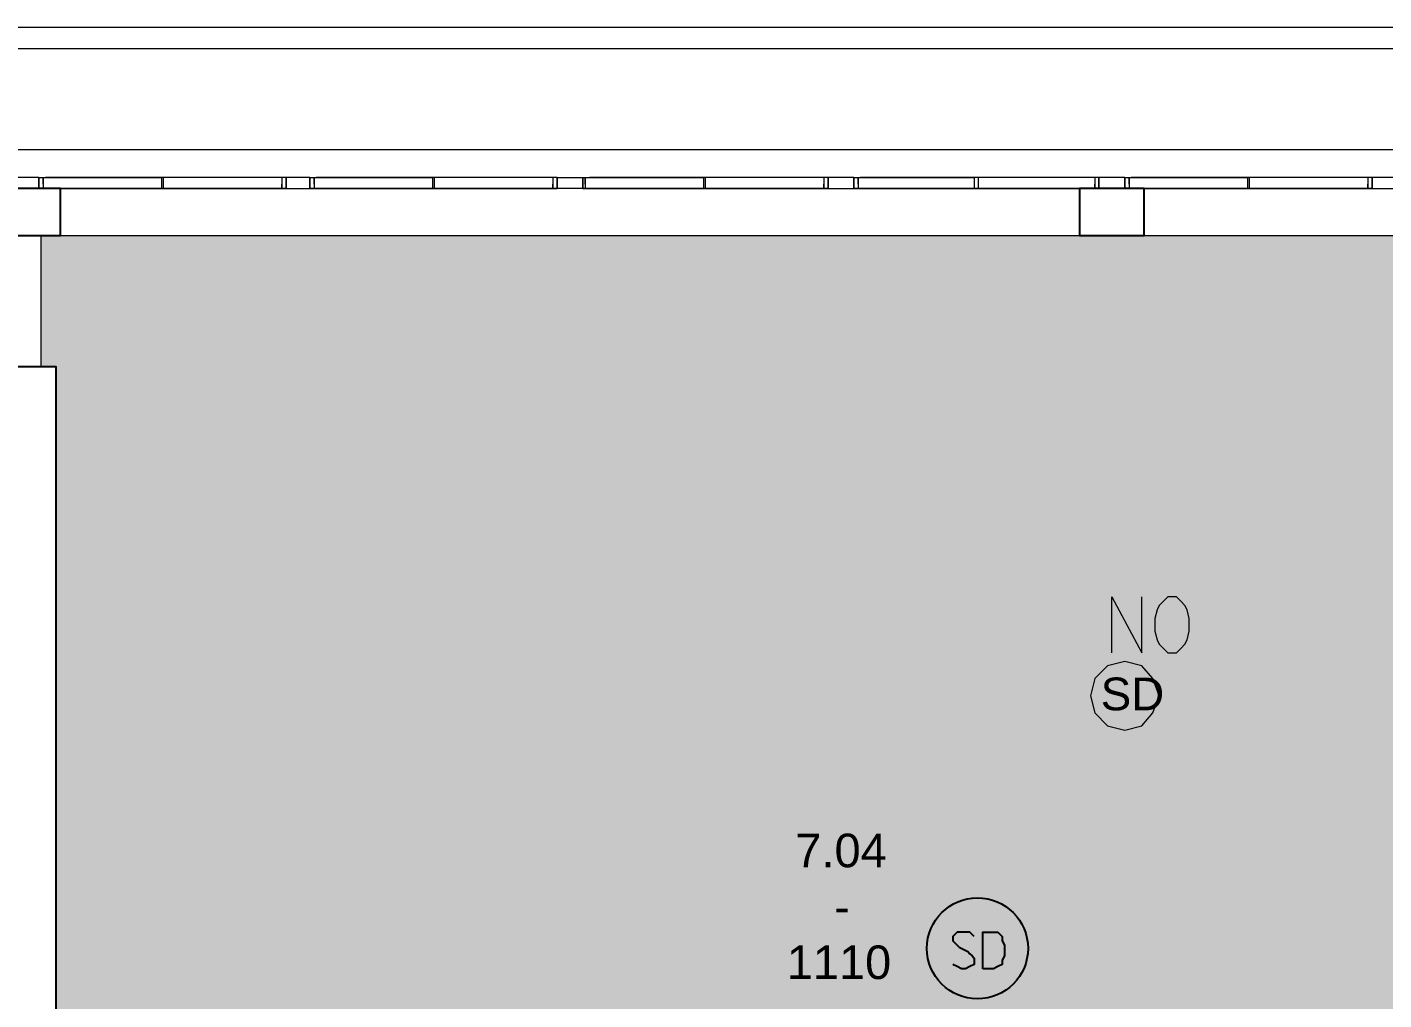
# Model space of a CAD drawing. Header units: millimetres. Extents: x 0 to 58.8, y 0 to 18.9.
# Drawn here: x 35.8 to 42.13, y 14.07 to 18.61 of the extents above; entities that cross this region are included whole.
import ezdxf

# ---------------------------------------------------------------- set-up
doc = ezdxf.new("R2010")
doc.units = ezdxf.units.MM
for name, color, linetype, true_color in [('PDF_014407$_ps_FIRE$DETECT', 80, 'Continuous', 0x3fff00), ('PDF_014407$_ps_FIRE_ACCESS', 7, 'Continuous', 0x37dd00), ('PDF_014407$HL-TMP', 7, 'Continuous', 0x800000)]:
    doc.layers.add(name, color=color, linetype=linetype, true_color=true_color)
for name, color, linetype in [('PDF_014407$_ps_TEXTBOLD', 2, 'Continuous'), ('PDF_014407$_ps_TEXTBOLD$FIRE', 2, 'Continuous'), ('PDF_014407$BL', 7, 'Continuous'), ('PDF_014407$WA', 7, 'Continuous'), ('PDF_014407$WA-COL', 7, 'Continuous'), ('PDF_014407$WA-EXT', 7, 'Continuous'), ('PDF_014407$WN', 7, 'Continuous'), ('PDF_Text', 7, 'Continuous')]:
    doc.layers.add(name, color=color, linetype=linetype)
doc.styles.add('PDF ArialMT', font='arial.ttf')

msp = doc.modelspace()

# ---------------------------------------------------------------- linework, layer by layer
at = {"layer": 'PDF_014407$_ps_FIRE$DETECT', "lineweight": 25}
msp.add_circle((40.2368, 14.3062), 0.2359, dxfattribs=at)
at = {"layer": 'PDF_014407$_ps_FIRE_ACCESS', "lineweight": 0}
msp.add_lwpolyline([(40.9245, 15.3251), (41.0048, 15.3452), (41.055, 15.4054), (41.0851, 15.4857), (41.055, 15.566), (41.0048, 15.6262), (40.9245, 15.6463), (40.8442, 15.6262), (40.7839, 15.566), (40.7639, 15.4857), (40.7839, 15.4054), (40.8442, 15.3452)], close=True, dxfattribs=at)
at = {"layer": 'PDF_014407$_ps_TEXTBOLD', "lineweight": 25}
msp.add_lwpolyline([(40.2218, 14.3614), (40.2017, 14.3815), (40.1816, 14.3815), (40.1615, 14.3815), (40.1415, 14.3815), (40.1214, 14.3614), (40.1214, 14.3413), (40.1314, 14.3313), (40.1415, 14.3212), (40.1515, 14.3112), (40.1917, 14.2911), (40.2017, 14.2811), (40.2117, 14.271), (40.2218, 14.261), (40.2218, 14.2309), (40.2017, 14.2209), (40.1816, 14.2108), (40.1615, 14.2108), (40.1415, 14.2209), (40.1214, 14.2309)], dxfattribs=at)
msp.add_lwpolyline([(40.2619, 14.2108), (40.2619, 14.3815), (40.3121, 14.3815), (40.3322, 14.3815), (40.3523, 14.3614), (40.3523, 14.3413), (40.3623, 14.3212), (40.3623, 14.271), (40.3523, 14.251), (40.3523, 14.2309), (40.3322, 14.2209), (40.3121, 14.2108)], close=True, dxfattribs=at)
at = {"layer": 'PDF_014407$_ps_TEXTBOLD$FIRE', "lineweight": 20}
msp.add_lwpolyline([(40.8642, 15.6865), (40.8642, 15.9475), (41.0048, 15.6865), (41.0048, 15.9475)], dxfattribs=at)
msp.add_lwpolyline([(41.1252, 15.9475), (41.1052, 15.9274), (41.0851, 15.9073), (41.075, 15.8873), (41.065, 15.8471), (41.065, 15.7869), (41.075, 15.7467), (41.0851, 15.7266), (41.1052, 15.7066), (41.1252, 15.6865), (41.1654, 15.6865), (41.1855, 15.7066), (41.2055, 15.7266), (41.2156, 15.7467), (41.2256, 15.7869), (41.2256, 15.8471), (41.2156, 15.8873), (41.2055, 15.9073), (41.1855, 15.9274), (41.1654, 15.9475)], close=True, dxfattribs=at)
at = {"layer": 'PDF_014407$BL', "lineweight": 9}
for points in [[(3.9927, 18.0355), (3.9927, 18.6077), (58.6425, 18.6077), (58.6425, 18.0355)], [(4.0931, 18.0355), (4.0931, 18.5073), (58.5421, 18.5073), (58.5421, 18.0355)], [(51.5553, 2.3453), (58.6525, 2.3453), (58.6525, 2.4457), (58.7529, 2.4457), (58.7529, 2.7468), (58.7027, 2.7468), (58.7027, 17.634), (58.793, 17.634), (58.793, 18.0355), (3.1194, 18.0355)], [(35.9554, 17.634), (43.3337, 17.634)]]:
    msp.add_lwpolyline(points, dxfattribs=at)
at = {"layer": 'PDF_014407$HL-TMP', "transparency": 33554559}
for points in [[(43.3337, 17.634), (35.865, 17.634), (43.3337, 17.0216)], [(35.865, 17.634), (43.3337, 17.0216), (35.865, 17.0216)], [(43.3337, 17.0216), (35.9353, 17.0216), (43.3337, 11.7413)], [(35.9353, 17.0216), (43.3337, 11.7413), (35.9353, 11.7413)]]:
    msp.add_solid(points, dxfattribs=at)
at = {"layer": 'PDF_014407$WA', "lineweight": 20}
for points in [[(35.855, 17.8548), (35.855, 17.905), (35.7446, 17.905), (35.7446, 17.8548)], [(35.855, 17.8548), (35.855, 17.905)], [(37.1199, 17.8548), (37.1199, 17.905), (37.0094, 17.905), (37.0094, 17.8548)], [(37.0094, 17.8548), (37.0094, 17.905)], [(37.1199, 17.8548), (37.1199, 17.905)], [(38.3948, 17.8548), (38.2743, 17.8548), (38.2743, 17.905), (38.3948, 17.905)], [(38.2743, 17.8548), (38.2743, 17.905)], [(38.3948, 17.8548), (38.3948, 17.905)], [(39.6596, 17.8548), (39.6596, 17.905), (39.5392, 17.905), (39.5392, 17.8548)], [(39.5392, 17.8548), (39.5392, 17.905)], [(39.6596, 17.8548), (39.6596, 17.905)], [(40.9245, 17.8548), (40.9245, 17.905), (40.804, 17.905), (40.804, 17.8548)], [(40.804, 17.8548), (40.804, 17.905)], [(40.9245, 17.8548), (40.9245, 17.905)], [(42.1893, 17.8548), (42.1893, 17.905), (42.0789, 17.905), (42.0789, 17.8548)], [(42.0789, 17.8548), (42.0789, 17.905)]]:
    msp.add_lwpolyline(points, close=True, dxfattribs=at)
for points in [[(35.6542, 17.634), (35.9554, 17.634)], [(35.865, 17.0216), (35.865, 17.634), (35.7345, 17.634), (35.7345, 17.0216)], [(40.7137, 17.634), (41.0148, 17.634)]]:
    msp.add_lwpolyline(points, dxfattribs=at)
at = {"layer": 'PDF_014407$WA-COL', "lineweight": 25}
for points in [[(35.9554, 17.634), (35.9554, 17.8548), (35.6542, 17.8548), (35.6542, 17.634)], [(41.0148, 17.634), (41.0148, 17.8548), (40.7137, 17.8548), (40.7137, 17.634)]]:
    msp.add_lwpolyline(points, close=True, dxfattribs=at)
at = {"layer": 'PDF_014407$WA-EXT', "lineweight": 25}
msp.add_lwpolyline([(35.9353, 11.7413), (35.9353, 17.0216), (14.9247, 17.0216), (14.9247, 12.7251), (15.1656, 12.7251)], dxfattribs=at)
at = {"layer": 'PDF_014407$WN', "lineweight": 0}
for points in [[(36.4372, 17.8548), (36.4372, 17.8749), (36.4372, 17.905), (36.4272, 17.905), (36.4272, 17.8749), (36.4272, 17.8548), (36.4372, 17.8548), (36.9793, 17.8548), (36.4372, 17.8548), (35.8751, 17.8548), (35.855, 17.8548), (37.0094, 17.8548), (36.9894, 17.8548), (36.9793, 17.8548)], [(35.855, 17.905), (35.8751, 17.905), (35.8751, 17.8548)], [(35.8751, 17.8749), (35.8751, 17.905), (35.8851, 17.905)], [(36.9894, 17.905), (36.4272, 17.905)], [(37.0094, 17.905), (36.9894, 17.905), (36.9894, 17.8548), (36.9894, 17.8749)], [(37.7021, 17.8548), (37.7021, 17.8749), (37.7021, 17.905), (37.6921, 17.905), (37.6921, 17.8749), (37.6921, 17.8548), (37.7021, 17.8548), (38.2442, 17.8548), (37.7021, 17.8548), (37.1399, 17.8548), (37.1199, 17.8548), (38.2743, 17.8548), (38.2542, 17.8548), (38.2442, 17.8548)], [(37.1199, 17.905), (37.1399, 17.905), (37.1399, 17.8548)], [(37.1399, 17.8749), (37.1399, 17.905), (37.15, 17.905)], [(38.2542, 17.905), (37.6921, 17.905)], [(38.2743, 17.905), (38.2542, 17.905), (38.2542, 17.8548), (38.2542, 17.8749)], [(38.967, 17.8548), (38.967, 17.8749), (38.967, 17.905), (38.9569, 17.905), (38.9569, 17.8749), (38.9569, 17.8548), (38.967, 17.8548), (39.509, 17.8548), (38.967, 17.8548), (38.4048, 17.8548), (38.3948, 17.8548), (39.5392, 17.8548), (39.5191, 17.8548), (39.509, 17.8548)], [(38.3948, 17.905), (38.4048, 17.905), (38.4048, 17.8548)], [(38.4048, 17.8749), (38.4048, 17.905), (38.4249, 17.905)], [(39.5191, 17.905), (38.9569, 17.905)], [(39.5392, 17.905), (39.5191, 17.905), (39.5191, 17.8548), (39.5191, 17.8749)], [(40.2418, 17.8548), (40.2418, 17.8749), (40.2418, 17.905), (40.2218, 17.905), (40.2218, 17.8749), (40.2218, 17.8548), (40.2418, 17.8548), (40.7739, 17.8548), (40.2418, 17.8548), (39.6797, 17.8548), (39.6596, 17.8548), (40.804, 17.8548), (40.7839, 17.8548), (40.7739, 17.8548)], [(39.6596, 17.905), (39.6797, 17.905), (39.6797, 17.8548)], [(39.6797, 17.8749), (39.6797, 17.905), (39.6897, 17.905)], [(40.7839, 17.905), (40.2218, 17.905)], [(40.804, 17.905), (40.7839, 17.905), (40.7839, 17.8548), (40.7839, 17.8749)], [(41.5067, 17.8548), (41.5067, 17.8749), (41.5067, 17.905), (41.4967, 17.905), (41.4967, 17.8749), (41.4967, 17.8548), (41.5067, 17.8548), (42.0387, 17.8548), (41.5067, 17.8548), (40.9445, 17.8548), (40.9245, 17.8548), (42.0789, 17.8548), (42.0588, 17.8548), (42.0387, 17.8548)], [(40.9245, 17.905), (40.9445, 17.905), (40.9445, 17.8548)], [(40.9445, 17.8749), (40.9445, 17.905), (40.9546, 17.905)], [(42.0588, 17.905), (41.4967, 17.905)], [(42.0789, 17.905), (42.0588, 17.905), (42.0588, 17.8548), (42.0588, 17.8749)]]:
    msp.add_lwpolyline(points, dxfattribs=at)
for points in [[(36.4272, 17.905), (35.8851, 17.905)], [(37.6921, 17.905), (37.15, 17.905)], [(38.9569, 17.905), (38.4249, 17.905)], [(40.2218, 17.905), (39.6897, 17.905)], [(41.4967, 17.905), (40.9546, 17.905)]]:
    msp.add_lwpolyline(points, close=True, dxfattribs=at)

# ---------------------------------------------------------------- texts
at = {"layer": 'PDF_Text', "color": 2, "insert": (40.8122, 15.4932), "char_height": 0.15281, "attachment_point": 4, "style": 'PDF ArialMT'}
msp.add_mtext('SD', dxfattribs=at)
at = {"layer": 'PDF_Text', "attachment_point": 4, "style": 'PDF ArialMT'}
for s, insert, char_height in [('7.04', (39.3866, 14.7623), 0.15688), ('-', (39.5674, 14.5013), 0.1569), ('1110', (39.3465, 14.2403), 0.15688)]:
    msp.add_mtext(s, dxfattribs=dict(at, insert=insert, char_height=char_height))

doc.saveas('drawing.dxf')
